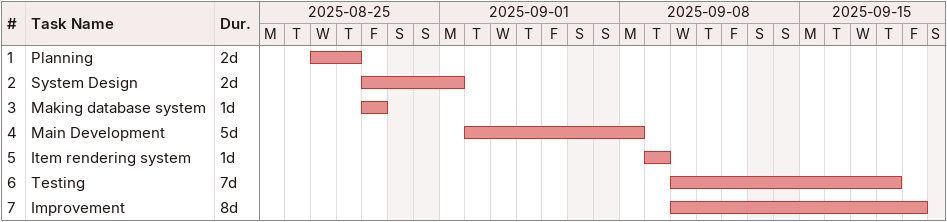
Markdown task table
| ID | Task | Duration | Start | Finish |
|---|---|---|---|---|
| 1 | Planning | 2d | 2025-08-27 | 2025-08-28 |
| 2 | System Design | 2d | 2025-08-29 | 2025-09-01 |
| 3 | Making database system | 1d | 2025-08-29 | 2025-08-29 |
| 4 | Main Development | 5d | 2025-09-02 | 2025-09-08 |
| 5 | Item rendering system | 1d | 2025-09-09 | 2025-09-09 |
| 6 | Testing | 7d | 2025-09-10 | 2025-09-18 |
| 7 | Improvement | 8d | 2025-09-10 | 2025-09-19 |
